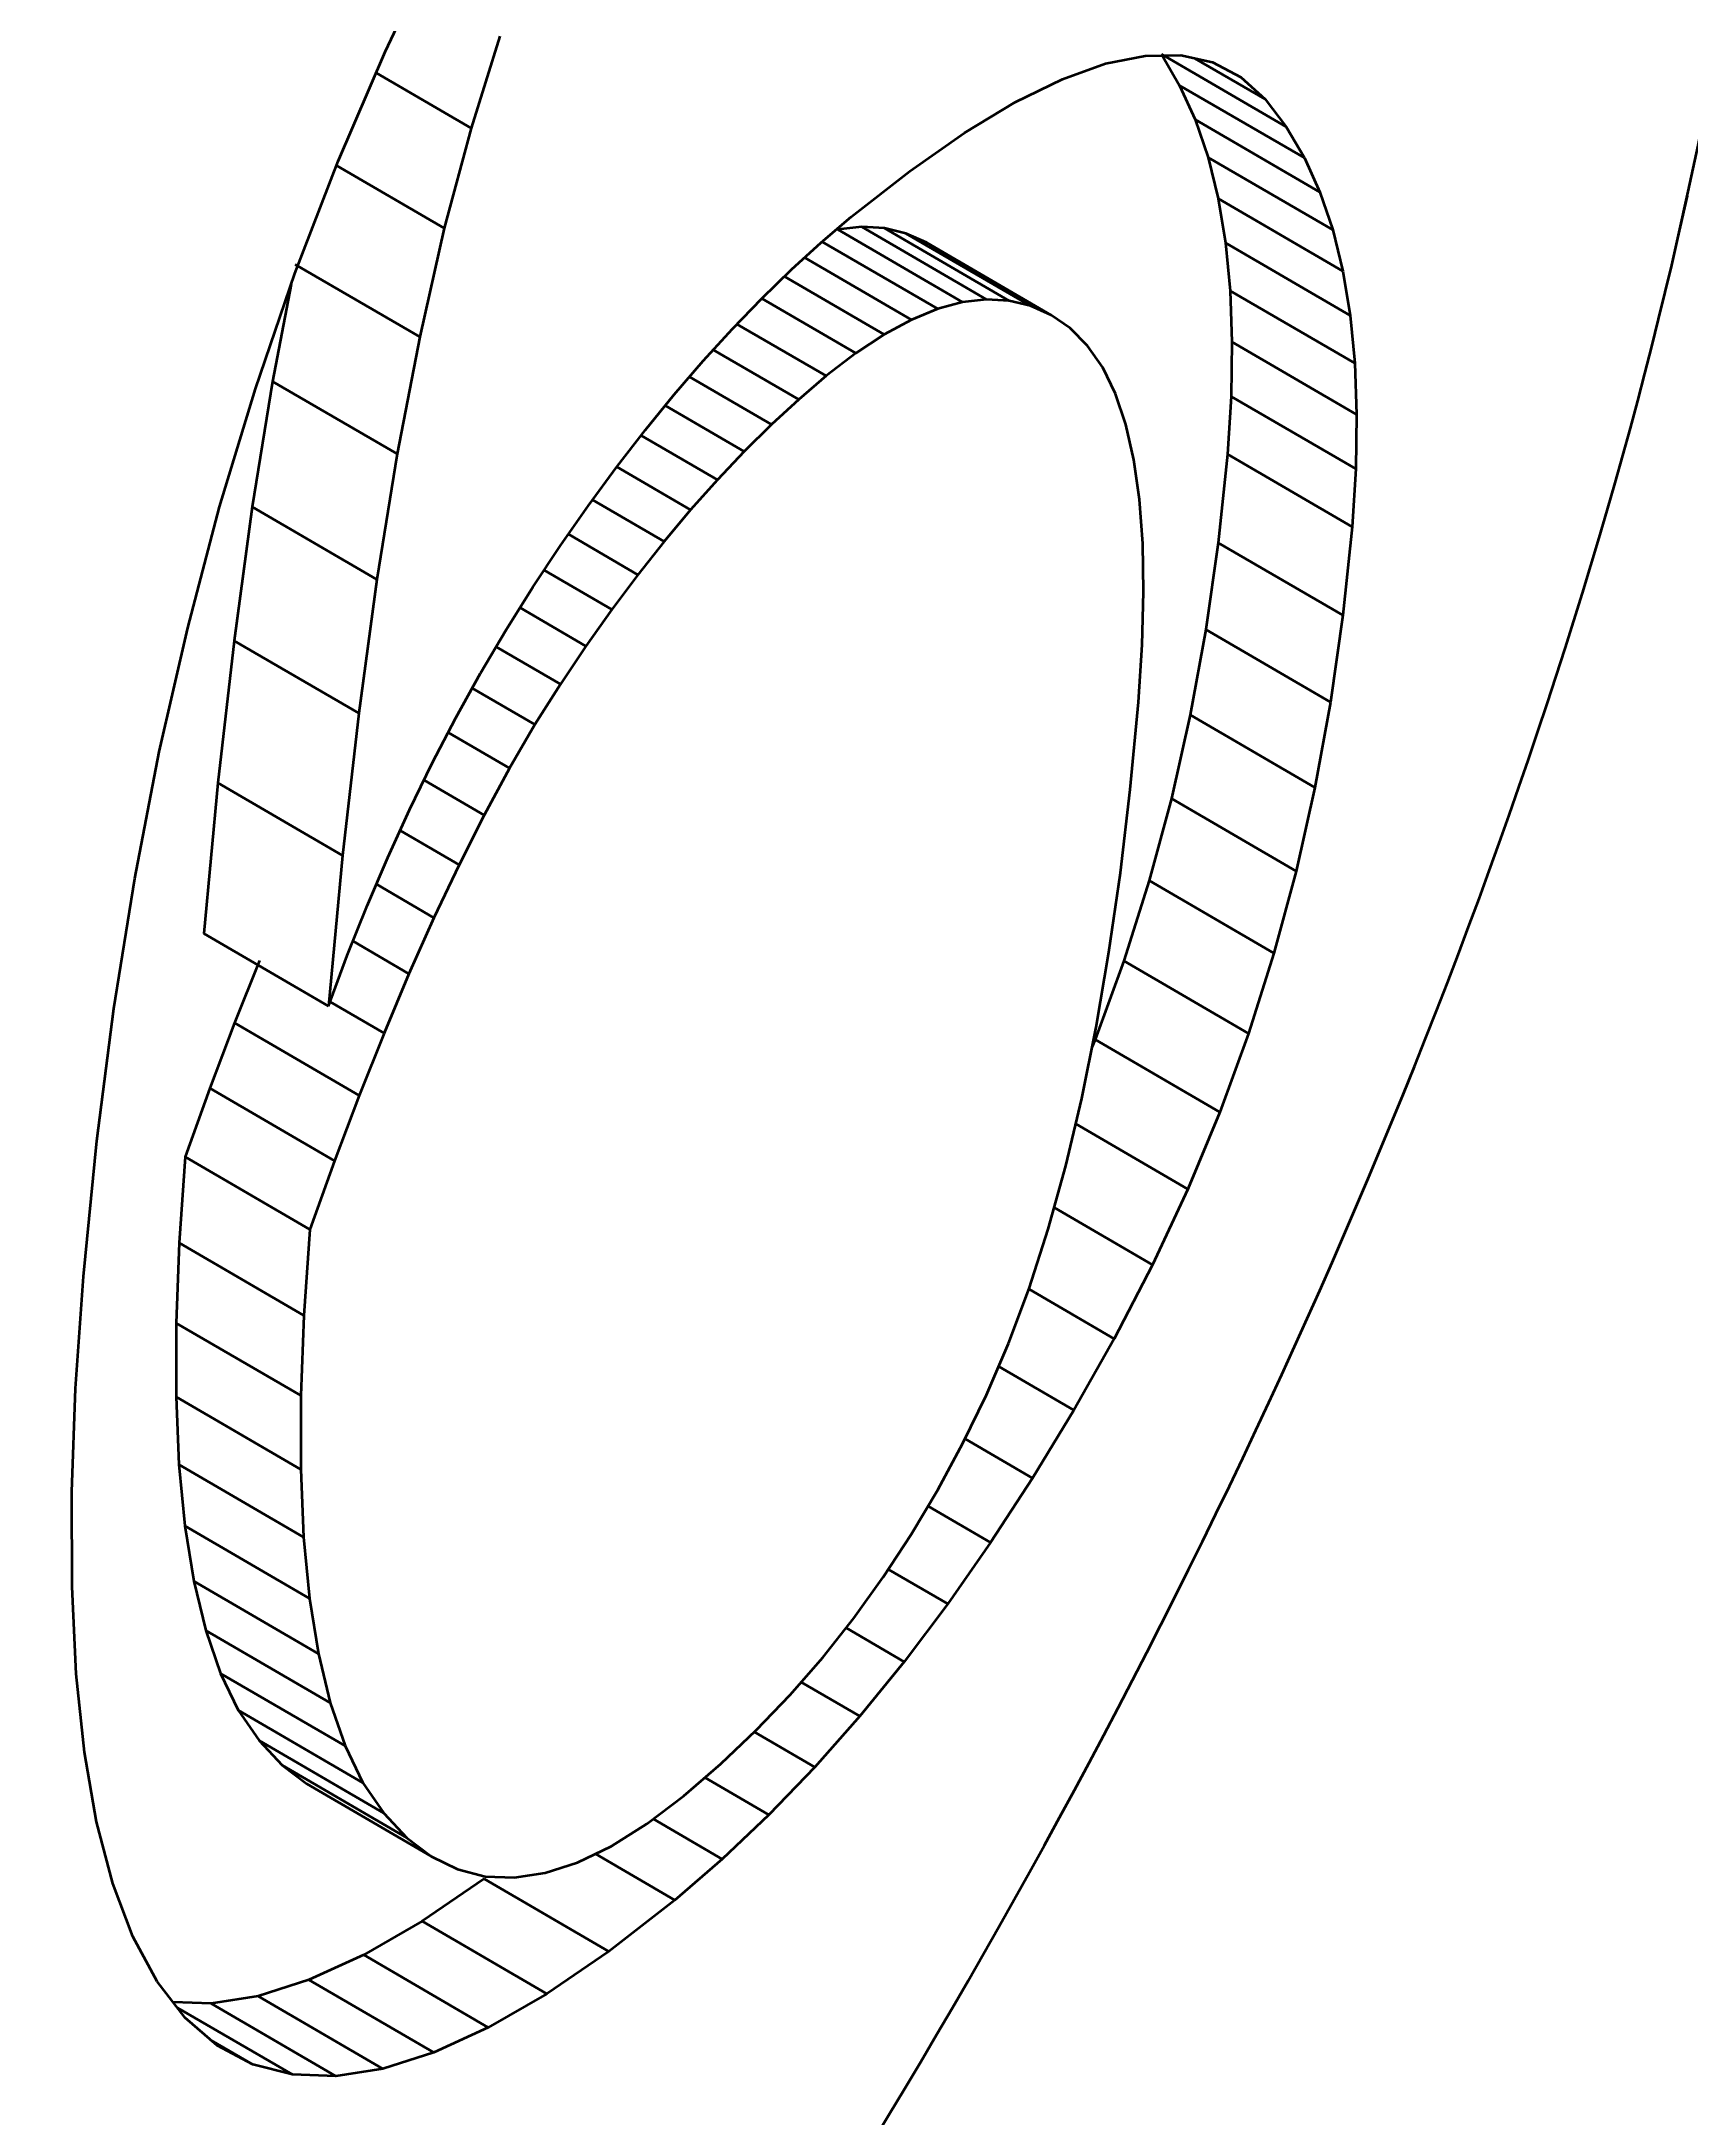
# Model space of a CAD drawing. Header units: millimetres. Extents: x 5606 to 13175, y -3239 to -2051.
# Drawn here: x 6967.865 to 6970.453, y -2734.558 to -2731.299 of the extents above; entities that cross this region are included whole.
import ezdxf

# ---------------------------------------------------------------- set-up
doc = ezdxf.new("R2010")
doc.units = ezdxf.units.MM
doc.layers.add('word_dim', color=253, linetype='Continuous')
doc.styles.get("Standard").update_dxf_attribs({"font": 'romans.shx', "bigfont": 'bigfont.shx'})
doc.dimstyles.new('RS1-4', dxfattribs={"dimscale": 4, "dimtxt": 3.5, "dimasz": 3, "dimexe": 1, "dimexo": 0, "dimgap": 1, "dimtad": 3, "dimdsep": 46, "dimtxsty": 'Standard', "dimblk1": 'OPEN', "dimblk2": 'OPEN', "dimsah": 1, "dimcen": 0, "dimclrd": 256, "dimclre": 256, "dimclrt": 3, "dimadec": 0, "dimazin": 0, "dimtfac": 1, "dimtmove": 0, "dimatfit": 3, "dimldrblk": 'OPEN', "dimfxl": 0, "dimtolj": 1, "dimtzin": 0, "dimarcsym": 0})

# ---------------------------------------------------------------- blocks, each defined once
blk = doc.blocks.new('A$C25B35021')
at = {"color": 7, "lineweight": 35, "ltscale": 0.004594}
blk.add_line((43.2828, -82.2444), (43.3615, -82.0784), dxfattribs=at)
at = {"color": 7, "lineweight": 35, "ltscale": 0.003784}
blk.add_line((43.463, -82.2199), (43.4178, -82.3644), dxfattribs=at)
at = {"color": 7, "lineweight": 35, "ltscale": 0.004682}
blk.add_line((43.2089, -82.4165), (43.2828, -82.2444), dxfattribs=at)
at = {"color": 7, "lineweight": 35, "ltscale": 0.001806}
for p, q in [((44.3474, -82.2876), (44.4154, -82.2632)), ((42.9683, -85.3356), (42.9242, -85.2785))]:
    blk.add_line(p, q, dxfattribs=at)
at = {"color": 7, "lineweight": 35, "ltscale": 0.001582}
blk.add_line((44.4154, -82.2632), (44.4774, -82.2507), dxfattribs=at)
at = {"color": 7, "lineweight": 35, "ltscale": 0.001404}
blk.add_line((44.4774, -82.2507), (44.5335, -82.25), dxfattribs=at)
at = {"color": 7, "lineweight": 35, "ltscale": 0.005668}
for p, q in [((44.6991, -82.3626), (44.5031, -82.2485)), ((44.7724, -82.5247), (44.5765, -82.4106)), ((44.1906, -82.6383), (43.9947, -82.5242)), ((44.3296, -82.6586), (44.1336, -82.5444)), ((44.8099, -82.8147), (44.614, -82.7006)), ((43.3018, -82.8769), (43.1059, -82.7628)), ((44.8086, -82.9004), (44.6126, -82.7863)), ((43.2412, -83.2846), (43.0452, -83.1705)), ((43.1937, -83.745), (42.9978, -83.6309)), ((43.1643, -84.0961), (42.9683, -83.9819)), ((43.15, -84.4736), (42.9541, -84.3595)), ((43.1965, -84.8408), (43.0006, -84.7267)), ((43.3554, -85.0821), (43.1595, -84.968)), ((43.4449, -85.3512), (43.249, -85.237)), ((43.279, -85.4158), (43.0831, -85.3017))]:
    blk.add_line(p, q, dxfattribs=at)
at = {"color": 7, "lineweight": 35, "ltscale": 0.001415}
blk.add_line((44.5031, -82.2485), (44.5318, -82.2973), dxfattribs=at)
at = {"color": 7, "lineweight": 35, "ltscale": 0.001285}
blk.add_line((44.5335, -82.25), (44.5837, -82.2611), dxfattribs=at)
at = {"color": 7, "lineweight": 35, "ltscale": 0.003191}
blk.add_line((44.6661, -82.3191), (44.5557, -82.2549), dxfattribs=at)
at = {"color": 7, "lineweight": 35, "ltscale": 0.001244}
blk.add_line((44.5837, -82.2611), (44.6278, -82.2842), dxfattribs=at)
at = {"color": 7, "lineweight": 35, "ltscale": 0.004315}
blk.add_line((43.4178, -82.3644), (43.2686, -82.2775), dxfattribs=at)
at = {"color": 7, "lineweight": 35, "ltscale": 0.002063}
blk.add_line((44.2733, -82.324), (44.3474, -82.2876), dxfattribs=at)
at = {"color": 7, "lineweight": 35, "ltscale": 0.00567}
for p, q in [((44.7279, -82.4113), (44.5318, -82.2973)), ((44.2281, -82.6339), (44.0321, -82.5199)), ((43.3372, -82.6929), (43.1412, -82.5788)), ((44.8071, -82.7343), (44.611, -82.6202)), ((43.2699, -83.0741), (43.0738, -82.96)), ((44.64, -83.788), (44.4439, -83.6739)), ((44.5949, -83.9119), (44.3989, -83.7978)), ((43.1549, -84.2316), (42.9588, -84.1175)), ((43.2198, -84.9083), (43.0238, -84.7942)), ((43.6346, -85.2313), (43.4386, -85.1172)), ((43.5368, -85.2981), (43.3408, -85.184)), ((43.3591, -85.3904), (43.163, -85.2763))]:
    blk.add_line(p, q, dxfattribs=at)
at = {"color": 7, "lineweight": 35, "ltscale": 0.001481}
blk.add_line((44.5318, -82.2973), (44.5562, -82.3512), dxfattribs=at)
at = {"color": 7, "lineweight": 35, "ltscale": 0.001296}
blk.add_line((44.6278, -82.2842), (44.6661, -82.3191), dxfattribs=at)
at = {"color": 7, "lineweight": 35, "ltscale": 0.002331}
blk.add_line((44.1934, -82.3721), (44.2733, -82.324), dxfattribs=at)
at = {"color": 7, "lineweight": 35, "ltscale": 0.001364}
blk.add_line((44.6661, -82.3191), (44.6991, -82.3626), dxfattribs=at)
at = {"color": 7, "lineweight": 35, "ltscale": 0.004079}
blk.add_line((43.4178, -82.3644), (43.3758, -82.5221), dxfattribs=at)
at = {"color": 7, "lineweight": 35, "ltscale": 0.005671}
for p, q in [((44.7523, -82.4653), (44.5562, -82.3512)), ((44.7883, -82.5893), (44.5922, -82.4752)), ((44.2638, -82.6359), (44.0677, -82.5217)), ((44.2976, -82.6441), (44.1015, -82.53)), ((44.7999, -82.6592), (44.6038, -82.5451)), ((44.8028, -82.9914), (44.6068, -82.8773)), ((44.7885, -83.1306), (44.5925, -83.0165)), ((44.7691, -83.2672), (44.5731, -83.1531)), ((44.7445, -83.4012), (44.5484, -83.2871)), ((43.2159, -83.5082), (43.0199, -83.3941)), ((44.7148, -83.5327), (44.5188, -83.4186)), ((44.68, -83.6616), (44.484, -83.5475)), ((43.242, -83.8855), (43.046, -83.7713)), ((43.2031, -83.9883), (43.007, -83.8742)), ((43.1501, -84.3575), (42.9541, -84.2434)), ((43.1546, -84.58), (42.9586, -84.4659)), ((43.1639, -84.6766), (42.9679, -84.5625)), ((43.1779, -84.7636), (42.9819, -84.6495)), ((43.2479, -84.9661), (43.0518, -84.8519)), ((43.2806, -85.0141), (43.0846, -84.9)), ((43.3167, -85.0527), (43.1207, -84.9386)), ((43.205, -85.4274), (43.009, -85.3133))]:
    blk.add_line(p, q, dxfattribs=at)
at = {"color": 7, "lineweight": 35, "ltscale": 0.001568}
blk.add_line((44.5562, -82.3512), (44.5765, -82.4106), dxfattribs=at)
at = {"color": 7, "lineweight": 35, "ltscale": 0.001416}
blk.add_line((44.6991, -82.3626), (44.7279, -82.4113), dxfattribs=at)
at = {"color": 7, "lineweight": 35, "ltscale": 0.002621}
blk.add_line((44.1075, -82.4321), (44.1934, -82.3721), dxfattribs=at)
at = {"color": 7, "lineweight": 35, "ltscale": 0.004732}
blk.add_line((43.141, -82.5932), (43.2089, -82.4165), dxfattribs=at)
at = {"color": 7, "lineweight": 35, "ltscale": 0.004904}
blk.add_line((43.3758, -82.5221), (43.2063, -82.4234), dxfattribs=at)
at = {"color": 7, "lineweight": 35, "ltscale": 0.002917}
blk.add_line((44.0156, -82.504), (44.1075, -82.4321), dxfattribs=at)
at = {"color": 7, "lineweight": 35, "ltscale": 0.001662}
blk.add_line((44.5765, -82.4106), (44.5922, -82.4752), dxfattribs=at)
at = {"color": 7, "lineweight": 35, "ltscale": 0.001482}
blk.add_line((44.7279, -82.4113), (44.7523, -82.4653), dxfattribs=at)
at = {"color": 7, "lineweight": 35, "ltscale": 0.001566}
blk.add_line((44.7523, -82.4653), (44.7724, -82.5247), dxfattribs=at)
at = {"color": 7, "lineweight": 35, "ltscale": 0.001771}
for p, q in [((44.5922, -82.4752), (44.6038, -82.5451)), ((44.7883, -82.5893), (44.7999, -82.6592))]:
    blk.add_line(p, q, dxfattribs=at)
at = {"color": 7, "lineweight": 35, "ltscale": 0.001703}
blk.add_line((45.3151, -82.5376), (45.3303, -82.4711), dxfattribs=at)
at = {"color": 7, "lineweight": 35, "ltscale": 0.004378}
blk.add_line((43.3758, -82.5221), (43.3372, -82.6929), dxfattribs=at)
at = {"color": 7, "lineweight": 35, "ltscale": 0.001551}
blk.add_line((43.9683, -82.5443), (44.0156, -82.504), dxfattribs=at)
at = {"color": 7, "lineweight": 35, "ltscale": 0.000940101}
blk.add_line((44.0321, -82.5199), (43.9947, -82.5242), dxfattribs=at)
at = {"color": 7, "lineweight": 35, "ltscale": 0.000892368}
blk.add_line((44.0677, -82.5217), (44.0321, -82.5199), dxfattribs=at)
at = {"color": 7, "lineweight": 35, "ltscale": 0.000870073}
for p, q in [((44.1015, -82.53), (44.0677, -82.5217)), ((44.2976, -82.6441), (44.2638, -82.6359))]:
    blk.add_line(p, q, dxfattribs=at)
at = {"color": 7, "lineweight": 35, "ltscale": 0.000880321}
blk.add_line((44.1336, -82.5444), (44.1015, -82.53), dxfattribs=at)
at = {"color": 7, "lineweight": 35, "ltscale": 0.001663}
blk.add_line((44.7724, -82.5247), (44.7883, -82.5893), dxfattribs=at)
at = {"color": 7, "lineweight": 35, "ltscale": 0.001586}
blk.add_line((43.9215, -82.587), (43.9683, -82.5443), dxfattribs=at)
at = {"color": 7, "lineweight": 35, "ltscale": 0.005257}
blk.add_line((44.1514, -82.6489), (43.9697, -82.5431), dxfattribs=at)
at = {"color": 7, "lineweight": 35, "ltscale": 0.001888}
blk.add_line((44.6038, -82.5451), (44.611, -82.6202), dxfattribs=at)
at = {"color": 7, "lineweight": 35, "ltscale": 0.004789}
blk.add_line((43.0788, -82.7743), (43.141, -82.5932), dxfattribs=at)
at = {"color": 7, "lineweight": 35, "ltscale": 0.001626}
blk.add_line((43.8748, -82.6323), (43.9215, -82.587), dxfattribs=at)
at = {"color": 7, "lineweight": 35, "ltscale": 0.004541}
blk.add_line((44.0675, -82.689), (43.9105, -82.5977), dxfattribs=at)
at = {"color": 7, "lineweight": 35, "ltscale": 0.004862}
blk.add_line((44.1103, -82.6658), (43.9422, -82.568), dxfattribs=at)
at = {"color": 7, "lineweight": 35, "ltscale": 0.003896}
blk.add_line((43.1352, -82.6098), (43.1059, -82.7628), dxfattribs=at)
at = {"color": 7, "lineweight": 35, "ltscale": 0.002012}
for p, q in [((44.611, -82.6202), (44.614, -82.7006)), ((44.8071, -82.7343), (44.8099, -82.8147))]:
    blk.add_line(p, q, dxfattribs=at)
at = {"color": 7, "lineweight": 35, "ltscale": 0.001664}
blk.add_line((43.8286, -82.6802), (43.8748, -82.6323), dxfattribs=at)
at = {"color": 7, "lineweight": 35, "ltscale": 0.004283}
blk.add_line((44.0228, -82.7186), (43.8747, -82.6324), dxfattribs=at)
at = {"color": 7, "lineweight": 35, "ltscale": 0.001112}
blk.add_line((44.1514, -82.6489), (44.1103, -82.6658), dxfattribs=at)
at = {"color": 7, "lineweight": 35, "ltscale": 0.001015}
blk.add_line((44.1906, -82.6383), (44.1514, -82.6489), dxfattribs=at)
at = {"color": 7, "lineweight": 35, "ltscale": 0.000943133}
blk.add_line((44.2281, -82.6339), (44.1906, -82.6383), dxfattribs=at)
at = {"color": 7, "lineweight": 35, "ltscale": 0.000892409}
blk.add_line((44.2638, -82.6359), (44.2281, -82.6339), dxfattribs=at)
at = {"color": 7, "lineweight": 35, "ltscale": 0.00087754}
blk.add_line((44.3296, -82.6586), (44.2976, -82.6441), dxfattribs=at)
at = {"color": 7, "lineweight": 35, "ltscale": 0.000915497}
blk.add_line((44.3597, -82.6793), (44.3296, -82.6586), dxfattribs=at)
at = {"color": 7, "lineweight": 35, "ltscale": 0.001887}
blk.add_line((44.7999, -82.6592), (44.8071, -82.7343), dxfattribs=at)
at = {"color": 7, "lineweight": 35, "ltscale": 0.004685}
blk.add_line((43.3372, -82.6929), (43.3018, -82.8769), dxfattribs=at)
at = {"color": 7, "lineweight": 35, "ltscale": 0.001704}
for p, q in [((43.7827, -82.7306), (43.8286, -82.6802)), ((43.205, -85.4274), (43.1369, -85.4252))]:
    blk.add_line(p, q, dxfattribs=at)
at = {"color": 7, "lineweight": 35, "ltscale": 0.004061}
blk.add_line((43.9762, -82.7543), (43.8358, -82.6726), dxfattribs=at)
at = {"color": 7, "lineweight": 35, "ltscale": 0.001339}
blk.add_line((44.0675, -82.689), (44.0228, -82.7186), dxfattribs=at)
at = {"color": 7, "lineweight": 35, "ltscale": 0.001218}
blk.add_line((44.1103, -82.6658), (44.0675, -82.689), dxfattribs=at)
at = {"color": 7, "lineweight": 35, "ltscale": 0.000970524}
blk.add_line((44.3872, -82.7068), (44.3597, -82.6793), dxfattribs=at)
at = {"color": 7, "lineweight": 35, "ltscale": 0.003887}
blk.add_line((43.9329, -82.7913), (43.7985, -82.7131), dxfattribs=at)
at = {"color": 7, "lineweight": 35, "ltscale": 0.001469}
blk.add_line((44.0228, -82.7186), (43.9762, -82.7543), dxfattribs=at)
at = {"color": 7, "lineweight": 35, "ltscale": 0.001043}
blk.add_line((44.4108, -82.7411), (44.3872, -82.7068), dxfattribs=at)
at = {"color": 7, "lineweight": 35, "ltscale": 0.002143}
for p, q in [((44.614, -82.7006), (44.6126, -82.7863)), ((44.8099, -82.8147), (44.8086, -82.9004))]:
    blk.add_line(p, q, dxfattribs=at)
at = {"color": 7, "lineweight": 35, "ltscale": 0.001749}
blk.add_line((43.737, -82.7836), (43.7827, -82.7306), dxfattribs=at)
at = {"color": 7, "lineweight": 35, "ltscale": 0.003729}
blk.add_line((43.89, -82.8308), (43.7611, -82.7557), dxfattribs=at)
at = {"color": 7, "lineweight": 35, "ltscale": 0.001422}
blk.add_line((43.9762, -82.7543), (43.9329, -82.7913), dxfattribs=at)
at = {"color": 7, "lineweight": 35, "ltscale": 0.001149}
blk.add_line((44.4309, -82.7825), (44.4108, -82.7411), dxfattribs=at)
at = {"color": 7, "lineweight": 35, "ltscale": 0.004852}
blk.add_line((43.0225, -82.9601), (43.0788, -82.7743), dxfattribs=at)
at = {"color": 7, "lineweight": 35, "ltscale": 0.004996}
blk.add_line((43.1059, -82.7628), (43.0738, -82.96), dxfattribs=at)
at = {"color": 7, "lineweight": 35, "ltscale": 0.00179}
blk.add_line((43.6919, -82.8391), (43.737, -82.7836), dxfattribs=at)
at = {"color": 7, "lineweight": 35, "ltscale": 0.001459}
blk.add_line((43.9329, -82.7913), (43.89, -82.8308), dxfattribs=at)
at = {"color": 7, "lineweight": 35, "ltscale": 0.001274}
blk.add_line((44.4471, -82.8308), (44.4309, -82.7825), dxfattribs=at)
at = {"color": 7, "lineweight": 35, "ltscale": 0.002279}
blk.add_line((44.6126, -82.7863), (44.6068, -82.8773), dxfattribs=at)
at = {"color": 7, "lineweight": 35, "ltscale": 0.003588}
blk.add_line((43.8473, -82.8728), (43.7232, -82.8006), dxfattribs=at)
at = {"color": 7, "lineweight": 35, "ltscale": 0.001836}
blk.add_line((43.6469, -82.8972), (43.6919, -82.8391), dxfattribs=at)
at = {"color": 7, "lineweight": 35, "ltscale": 0.003467}
blk.add_line((43.805, -82.9174), (43.6851, -82.8477), dxfattribs=at)
at = {"color": 7, "lineweight": 35, "ltscale": 0.001499}
blk.add_line((43.89, -82.8308), (43.8473, -82.8728), dxfattribs=at)
at = {"color": 7, "lineweight": 35, "ltscale": 0.001418}
blk.add_line((44.4598, -82.8861), (44.4471, -82.8308), dxfattribs=at)
at = {"color": 7, "lineweight": 35, "ltscale": 0.004995}
blk.add_line((43.3018, -82.8769), (43.2699, -83.0741), dxfattribs=at)
at = {"color": 7, "lineweight": 35, "ltscale": 0.001535}
blk.add_line((43.8473, -82.8728), (43.805, -82.9174), dxfattribs=at)
at = {"color": 7, "lineweight": 35, "ltscale": 0.001573}
blk.add_line((44.4686, -82.9484), (44.4598, -82.8861), dxfattribs=at)
at = {"color": 7, "lineweight": 35, "ltscale": 0.003497}
for p, q in [((44.6068, -82.8773), (44.5925, -83.0165)), ((44.8028, -82.9914), (44.7885, -83.1306))]:
    blk.add_line(p, q, dxfattribs=at)
at = {"color": 7, "lineweight": 35, "ltscale": 0.001881}
blk.add_line((43.6024, -82.9578), (43.6469, -82.8972), dxfattribs=at)
at = {"color": 7, "lineweight": 35, "ltscale": 0.003355}
blk.add_line((43.763, -82.9646), (43.6471, -82.8971), dxfattribs=at)
at = {"color": 7, "lineweight": 35, "ltscale": 0.00158}
blk.add_line((43.805, -82.9174), (43.763, -82.9646), dxfattribs=at)
at = {"color": 7, "lineweight": 35, "ltscale": 0.00228}
blk.add_line((44.8086, -82.9004), (44.8028, -82.9914), dxfattribs=at)
at = {"color": 7, "lineweight": 35, "ltscale": 0.003252}
blk.add_line((43.7214, -83.0144), (43.609, -82.9489), dxfattribs=at)
at = {"color": 7, "lineweight": 35, "ltscale": 0.001736}
blk.add_line((44.4737, -83.0176), (44.4686, -82.9484), dxfattribs=at)
at = {"color": 7, "lineweight": 35, "ltscale": 0.00492}
blk.add_line((42.9723, -83.1503), (43.0225, -82.9601), dxfattribs=at)
at = {"color": 7, "lineweight": 35, "ltscale": 0.005309}
blk.add_line((43.0738, -82.96), (43.0452, -83.1705), dxfattribs=at)
at = {"color": 7, "lineweight": 35, "ltscale": 0.001927}
blk.add_line((43.5582, -83.021), (43.6024, -82.9578), dxfattribs=at)
at = {"color": 7, "lineweight": 35, "ltscale": 0.001621}
blk.add_line((43.763, -82.9646), (43.7214, -83.0144), dxfattribs=at)
at = {"color": 7, "lineweight": 35, "ltscale": 0.001959}
blk.add_line((43.5149, -83.0863), (43.5582, -83.021), dxfattribs=at)
at = {"color": 7, "lineweight": 35, "ltscale": 0.003164}
blk.add_line((43.6801, -83.0667), (43.5708, -83.003), dxfattribs=at)
at = {"color": 7, "lineweight": 35, "ltscale": 0.001666}
blk.add_line((43.7214, -83.0144), (43.6801, -83.0667), dxfattribs=at)
at = {"color": 7, "lineweight": 35, "ltscale": 0.001904}
blk.add_line((44.4752, -83.0937), (44.4737, -83.0176), dxfattribs=at)
at = {"color": 7, "lineweight": 35, "ltscale": 0.003449}
for p, q in [((44.5925, -83.0165), (44.5731, -83.1531)), ((44.7885, -83.1306), (44.7691, -83.2672))]:
    blk.add_line(p, q, dxfattribs=at)
at = {"color": 7, "lineweight": 35, "ltscale": 0.00531}
blk.add_line((43.2699, -83.0741), (43.2412, -83.2846), dxfattribs=at)
at = {"color": 7, "lineweight": 35, "ltscale": 0.00197}
blk.add_line((43.4731, -83.1532), (43.5149, -83.0863), dxfattribs=at)
at = {"color": 7, "lineweight": 35, "ltscale": 0.00308}
blk.add_line((43.6391, -83.1215), (43.5327, -83.0595), dxfattribs=at)
at = {"color": 7, "lineweight": 35, "ltscale": 0.001712}
blk.add_line((43.6801, -83.0667), (43.6391, -83.1215), dxfattribs=at)
at = {"color": 7, "lineweight": 35, "ltscale": 0.003002}
for p, q in [((43.5985, -83.1789), (43.4947, -83.1185)), ((44.4005, -83.7784), (44.4207, -83.66))]:
    blk.add_line(p, q, dxfattribs=at)
at = {"color": 7, "lineweight": 35, "ltscale": 0.002081}
blk.add_line((44.4729, -83.1769), (44.4752, -83.0937), dxfattribs=at)
at = {"color": 7, "lineweight": 35, "ltscale": 0.004998}
blk.add_line((42.9277, -83.3452), (42.9723, -83.1503), dxfattribs=at)
at = {"color": 7, "lineweight": 35, "ltscale": 0.001758}
blk.add_line((43.6391, -83.1215), (43.5985, -83.1789), dxfattribs=at)
at = {"color": 7, "lineweight": 35, "ltscale": 0.005626}
for p, q in [((43.0452, -83.1705), (43.0199, -83.3941)), ((43.2412, -83.2846), (43.2159, -83.5082))]:
    blk.add_line(p, q, dxfattribs=at)
at = {"color": 7, "lineweight": 35, "ltscale": 0.001986}
for p, q in [((43.4328, -83.2216), (43.4731, -83.1532)), ((43.1779, -84.7636), (43.1965, -84.8408))]:
    blk.add_line(p, q, dxfattribs=at)
at = {"color": 7, "lineweight": 35, "ltscale": 0.002923}
blk.add_line((43.5583, -83.2389), (43.4572, -83.1801), dxfattribs=at)
at = {"color": 7, "lineweight": 35, "ltscale": 0.001804}
blk.add_line((43.5985, -83.1789), (43.5583, -83.2389), dxfattribs=at)
at = {"color": 7, "lineweight": 35, "ltscale": 0.002259}
blk.add_line((44.4669, -83.2671), (44.4729, -83.1769), dxfattribs=at)
at = {"color": 7, "lineweight": 35, "ltscale": 0.003407}
for p, q in [((44.5731, -83.1531), (44.5484, -83.2871)), ((44.7691, -83.2672), (44.7445, -83.4012))]:
    blk.add_line(p, q, dxfattribs=at)
at = {"color": 7, "lineweight": 35, "ltscale": 0.002}
blk.add_line((43.3941, -83.2916), (43.4328, -83.2216), dxfattribs=at)
at = {"color": 7, "lineweight": 35, "ltscale": 0.002849}
blk.add_line((43.5183, -83.3025), (43.4198, -83.2452), dxfattribs=at)
at = {"color": 7, "lineweight": 35, "ltscale": 0.00188}
blk.add_line((43.5583, -83.2389), (43.5183, -83.3025), dxfattribs=at)
at = {"color": 7, "lineweight": 35, "ltscale": 0.003447}
blk.add_line((44.4539, -83.4043), (44.4669, -83.2671), dxfattribs=at)
at = {"color": 7, "lineweight": 35, "ltscale": 0.002017}
blk.add_line((43.3569, -83.3632), (43.3941, -83.2916), dxfattribs=at)
at = {"color": 7, "lineweight": 35, "ltscale": 0.002789}
blk.add_line((43.4784, -83.3711), (43.3819, -83.315), dxfattribs=at)
at = {"color": 7, "lineweight": 35, "ltscale": 0.001984}
blk.add_line((43.5183, -83.3025), (43.4784, -83.3711), dxfattribs=at)
at = {"color": 7, "lineweight": 35, "ltscale": 0.003369}
for p, q in [((44.5484, -83.2871), (44.5188, -83.4186)), ((44.7445, -83.4012), (44.7148, -83.5327))]:
    blk.add_line(p, q, dxfattribs=at)
at = {"color": 7, "lineweight": 35, "ltscale": 0.005078}
blk.add_line((42.889, -83.5446), (42.9277, -83.3452), dxfattribs=at)
at = {"color": 7, "lineweight": 35, "ltscale": 0.002036}
blk.add_line((43.3212, -83.4364), (43.3569, -83.3632), dxfattribs=at)
at = {"color": 7, "lineweight": 35, "ltscale": 0.002089}
blk.add_line((43.4784, -83.3711), (43.4386, -83.4446), dxfattribs=at)
at = {"color": 7, "lineweight": 35, "ltscale": 0.005947}
for p, q in [((43.0199, -83.3941), (42.9978, -83.6309)), ((43.2159, -83.5082), (43.1937, -83.745))]:
    blk.add_line(p, q, dxfattribs=at)
at = {"color": 7, "lineweight": 35, "ltscale": 0.002733}
blk.add_line((43.4386, -83.4446), (43.3441, -83.3896), dxfattribs=at)
at = {"color": 7, "lineweight": 35, "ltscale": 0.003296}
blk.add_line((44.4386, -83.5353), (44.4539, -83.4043), dxfattribs=at)
at = {"color": 7, "lineweight": 35, "ltscale": 0.002055}
blk.add_line((43.2871, -83.5112), (43.3212, -83.4364), dxfattribs=at)
at = {"color": 7, "lineweight": 35, "ltscale": 0.002195}
blk.add_line((43.4386, -83.4446), (43.399, -83.523), dxfattribs=at)
at = {"color": 7, "lineweight": 35, "ltscale": 0.003339}
for p, q in [((44.5188, -83.4186), (44.484, -83.5475)), ((44.7148, -83.5327), (44.68, -83.6616))]:
    blk.add_line(p, q, dxfattribs=at)
at = {"color": 7, "lineweight": 35, "ltscale": 0.00268}
blk.add_line((43.399, -83.523), (43.3064, -83.469), dxfattribs=at)
at = {"color": 7, "lineweight": 35, "ltscale": 0.002076}
blk.add_line((43.2545, -83.5875), (43.2871, -83.5112), dxfattribs=at)
at = {"color": 7, "lineweight": 35, "ltscale": 0.002305}
blk.add_line((43.399, -83.523), (43.3595, -83.6062), dxfattribs=at)
at = {"color": 7, "lineweight": 35, "ltscale": 0.003149}
for p, q in [((44.4207, -83.66), (44.4386, -83.5353)), ((42.9588, -84.1175), (42.9541, -84.2434)), ((43.1549, -84.2316), (43.1501, -84.3575))]:
    blk.add_line(p, q, dxfattribs=at)
at = {"color": 7, "lineweight": 35, "ltscale": 0.005163}
blk.add_line((42.8563, -83.7486), (42.889, -83.5446), dxfattribs=at)
at = {"color": 7, "lineweight": 35, "ltscale": 0.002617}
blk.add_line((43.3595, -83.6062), (43.269, -83.5535), dxfattribs=at)
at = {"color": 7, "lineweight": 35, "ltscale": 0.003315}
blk.add_line((44.484, -83.5475), (44.4439, -83.6739), dxfattribs=at)
at = {"color": 7, "lineweight": 35, "ltscale": 0.002098}
blk.add_line((43.2233, -83.6655), (43.2545, -83.5875), dxfattribs=at)
at = {"color": 7, "lineweight": 35, "ltscale": 0.002413}
blk.add_line((43.3595, -83.6062), (43.3202, -83.6944), dxfattribs=at)
at = {"color": 7, "lineweight": 35, "ltscale": 0.002637}
blk.add_line((43.085, -83.6734), (43.046, -83.7713), dxfattribs=at)
at = {"color": 7, "lineweight": 35, "ltscale": 0.002123}
blk.add_line((43.1937, -83.745), (43.2233, -83.6655), dxfattribs=at)
at = {"color": 7, "lineweight": 35, "ltscale": 0.002543}
blk.add_line((43.3202, -83.6944), (43.2323, -83.6432), dxfattribs=at)
at = {"color": 7, "lineweight": 35, "ltscale": 0.003295}
for p, q in [((44.4439, -83.6739), (44.3989, -83.7978)), ((44.64, -83.788), (44.5949, -83.9119))]:
    blk.add_line(p, q, dxfattribs=at)
at = {"color": 7, "lineweight": 35, "ltscale": 0.003314}
blk.add_line((44.68, -83.6616), (44.64, -83.788), dxfattribs=at)
at = {"color": 7, "lineweight": 35, "ltscale": 0.002525}
blk.add_line((43.3202, -83.6944), (43.281, -83.7875), dxfattribs=at)
at = {"color": 7, "lineweight": 35, "ltscale": 0.002451}
blk.add_line((43.281, -83.7875), (43.1962, -83.7382), dxfattribs=at)
at = {"color": 7, "lineweight": 35, "ltscale": 0.005255}
blk.add_line((42.8294, -83.957), (42.8563, -83.7486), dxfattribs=at)
at = {"color": 7, "lineweight": 35, "ltscale": 0.002749}
for p, q in [((43.046, -83.7713), (43.007, -83.8742)), ((43.242, -83.8855), (43.2031, -83.9883))]:
    blk.add_line(p, q, dxfattribs=at)
at = {"color": 7, "lineweight": 35, "ltscale": 0.002635}
blk.add_line((43.281, -83.7875), (43.242, -83.8855), dxfattribs=at)
at = {"color": 7, "lineweight": 35, "ltscale": 0.002859}
blk.add_line((44.3778, -83.8905), (44.4005, -83.7784), dxfattribs=at)
at = {"color": 7, "lineweight": 35, "ltscale": 0.000302359}
blk.add_line((44.3989, -83.7978), (44.3942, -83.8089), dxfattribs=at)
at = {"color": 7, "lineweight": 35, "ltscale": 0.002862}
blk.add_line((43.007, -83.8742), (42.9683, -83.9819), dxfattribs=at)
at = {"color": 7, "lineweight": 35, "ltscale": 0.002717}
blk.add_line((44.3527, -83.9962), (44.3778, -83.8905), dxfattribs=at)
at = {"color": 7, "lineweight": 35, "ltscale": 0.005103}
blk.add_line((44.5448, -84.0331), (44.3684, -83.9304), dxfattribs=at)
at = {"color": 7, "lineweight": 35, "ltscale": 0.003281}
blk.add_line((44.5949, -83.9119), (44.5448, -84.0331), dxfattribs=at)
at = {"color": 7, "lineweight": 35, "ltscale": 0.005352}
blk.add_line((42.8084, -84.1701), (42.8294, -83.957), dxfattribs=at)
at = {"color": 7, "lineweight": 35, "ltscale": 0.003398}
blk.add_line((42.9683, -83.9819), (42.9588, -84.1175), dxfattribs=at)
at = {"color": 7, "lineweight": 35, "ltscale": 0.002863}
blk.add_line((43.2031, -83.9883), (43.1643, -84.0961), dxfattribs=at)
at = {"color": 7, "lineweight": 35, "ltscale": 0.002581}
blk.add_line((44.3253, -84.0958), (44.3527, -83.9962), dxfattribs=at)
at = {"color": 7, "lineweight": 35, "ltscale": 0.004477}
blk.add_line((44.4893, -84.1518), (44.3346, -84.0618), dxfattribs=at)
at = {"color": 7, "lineweight": 35, "ltscale": 0.003275}
blk.add_line((44.5448, -84.0331), (44.4893, -84.1518), dxfattribs=at)
at = {"color": 7, "lineweight": 35, "ltscale": 0.003397}
blk.add_line((43.1643, -84.0961), (43.1549, -84.2316), dxfattribs=at)
at = {"color": 7, "lineweight": 35, "ltscale": 0.002446}
blk.add_line((44.2954, -84.1889), (44.3253, -84.0958), dxfattribs=at)
at = {"color": 7, "lineweight": 35, "ltscale": 0.003274}
blk.add_line((44.4893, -84.1518), (44.4289, -84.268), dxfattribs=at)
at = {"color": 7, "lineweight": 35, "ltscale": 0.00441}
blk.add_line((42.7962, -84.3461), (42.8084, -84.1701), dxfattribs=at)
at = {"color": 7, "lineweight": 35, "ltscale": 0.002318}
blk.add_line((44.263, -84.2758), (44.2954, -84.1889), dxfattribs=at)
at = {"color": 7, "lineweight": 35, "ltscale": 0.003874}
blk.add_line((44.4289, -84.268), (44.295, -84.19), dxfattribs=at)
at = {"color": 7, "lineweight": 35, "ltscale": 0.002901}
for p, q in [((42.9541, -84.2434), (42.9541, -84.3595)), ((43.1501, -84.3575), (43.15, -84.4736))]:
    blk.add_line(p, q, dxfattribs=at)
at = {"color": 7, "lineweight": 35, "ltscale": 0.002194}
blk.add_line((44.2284, -84.3564), (44.263, -84.2758), dxfattribs=at)
at = {"color": 7, "lineweight": 35, "ltscale": 0.003225}
blk.add_line((44.4289, -84.268), (44.3653, -84.3803), dxfattribs=at)
at = {"color": 7, "lineweight": 35, "ltscale": 0.003408}
blk.add_line((44.3653, -84.3803), (44.2475, -84.3117), dxfattribs=at)
at = {"color": 7, "lineweight": 35, "ltscale": 0.004071}
blk.add_line((42.7904, -84.5088), (42.7962, -84.3461), dxfattribs=at)
at = {"color": 7, "lineweight": 35, "ltscale": 0.002114}
blk.add_line((44.1912, -84.4324), (44.2284, -84.3564), dxfattribs=at)
at = {"color": 7, "lineweight": 35, "ltscale": 0.002663}
for p, q in [((42.9541, -84.3595), (42.9586, -84.4659)), ((43.15, -84.4736), (43.1546, -84.58))]:
    blk.add_line(p, q, dxfattribs=at)
at = {"color": 7, "lineweight": 35, "ltscale": 0.003125}
blk.add_line((44.3653, -84.3803), (44.3005, -84.4872), dxfattribs=at)
at = {"color": 7, "lineweight": 35, "ltscale": 0.002078}
blk.add_line((44.1517, -84.5055), (44.1912, -84.4324), dxfattribs=at)
at = {"color": 7, "lineweight": 35, "ltscale": 0.003065}
blk.add_line((44.3005, -84.4872), (44.1945, -84.4255), dxfattribs=at)
at = {"color": 7, "lineweight": 35, "ltscale": 0.002427}
for p, q in [((42.9586, -84.4659), (42.9679, -84.5625)), ((43.1546, -84.58), (43.1639, -84.6766))]:
    blk.add_line(p, q, dxfattribs=at)
at = {"color": 7, "lineweight": 35, "ltscale": 0.003029}
blk.add_line((44.3005, -84.4872), (44.2345, -84.5887), dxfattribs=at)
at = {"color": 7, "lineweight": 35, "ltscale": 0.003739}
blk.add_line((42.7906, -84.6584), (42.7904, -84.5088), dxfattribs=at)
at = {"color": 7, "lineweight": 35, "ltscale": 0.002042}
blk.add_line((44.1099, -84.5757), (44.1517, -84.5055), dxfattribs=at)
at = {"color": 7, "lineweight": 35, "ltscale": 0.00284}
blk.add_line((44.2345, -84.5887), (44.1363, -84.5315), dxfattribs=at)
at = {"color": 7, "lineweight": 35, "ltscale": 0.002202}
for p, q in [((42.9679, -84.5625), (42.9819, -84.6495)), ((43.1639, -84.6766), (43.1779, -84.7636))]:
    blk.add_line(p, q, dxfattribs=at)
at = {"color": 7, "lineweight": 35, "ltscale": 0.002013}
blk.add_line((44.0659, -84.6431), (44.1099, -84.5757), dxfattribs=at)
at = {"color": 7, "lineweight": 35, "ltscale": 0.002934}
blk.add_line((44.2345, -84.5887), (44.1673, -84.685), dxfattribs=at)
at = {"color": 7, "lineweight": 35, "ltscale": 0.001987}
for p, q in [((42.9819, -84.6495), (43.0006, -84.7267)), ((44.0194, -84.7076), (44.0659, -84.6431))]:
    blk.add_line(p, q, dxfattribs=at)
at = {"color": 7, "lineweight": 35, "ltscale": 0.0027}
blk.add_line((44.1673, -84.685), (44.0739, -84.6307), dxfattribs=at)
at = {"color": 7, "lineweight": 35, "ltscale": 0.003414}
blk.add_line((42.7972, -84.7948), (42.7906, -84.6584), dxfattribs=at)
at = {"color": 7, "lineweight": 35, "ltscale": 0.001963}
blk.add_line((43.9707, -84.7692), (44.0194, -84.7076), dxfattribs=at)
at = {"color": 7, "lineweight": 35, "ltscale": 0.002846}
blk.add_line((44.1673, -84.685), (44.0988, -84.7759), dxfattribs=at)
at = {"color": 7, "lineweight": 35, "ltscale": 0.001784}
blk.add_line((43.0006, -84.7267), (43.0238, -84.7942), dxfattribs=at)
at = {"color": 7, "lineweight": 35, "ltscale": 0.002644}
blk.add_line((44.0988, -84.7759), (44.0074, -84.7227), dxfattribs=at)
at = {"color": 7, "lineweight": 35, "ltscale": 0.001947}
blk.add_line((43.9195, -84.8279), (43.9707, -84.7692), dxfattribs=at)
at = {"color": 7, "lineweight": 35, "ltscale": 0.00276}
blk.add_line((44.0988, -84.7759), (44.0291, -84.8615), dxfattribs=at)
at = {"color": 7, "lineweight": 35, "ltscale": 0.003095}
blk.add_line((42.8101, -84.9179), (42.7972, -84.7948), dxfattribs=at)
at = {"color": 7, "lineweight": 35, "ltscale": 0.001605}
blk.add_line((43.0238, -84.7942), (43.0518, -84.8519), dxfattribs=at)
at = {"color": 7, "lineweight": 35, "ltscale": 0.002666}
blk.add_line((44.0291, -84.8615), (43.937, -84.8078), dxfattribs=at)
at = {"color": 7, "lineweight": 35, "ltscale": 0.001785}
blk.add_line((43.1965, -84.8408), (43.2198, -84.9083), dxfattribs=at)
at = {"color": 7, "lineweight": 35, "ltscale": 0.001933}
blk.add_line((43.866, -84.8837), (43.9195, -84.8279), dxfattribs=at)
at = {"color": 7, "lineweight": 35, "ltscale": 0.001453}
for p, q in [((43.0518, -84.8519), (43.0846, -84.9)), ((43.2479, -84.9661), (43.2806, -85.0141))]:
    blk.add_line(p, q, dxfattribs=at)
at = {"color": 7, "lineweight": 35, "ltscale": 0.002676}
blk.add_line((44.0291, -84.8615), (43.9583, -84.9418), dxfattribs=at)
at = {"color": 7, "lineweight": 35, "ltscale": 0.001322}
for p, q in [((43.0846, -84.9), (43.1207, -84.9386)), ((43.2806, -85.0141), (43.3167, -85.0527))]:
    blk.add_line(p, q, dxfattribs=at)
at = {"color": 7, "lineweight": 35, "ltscale": 0.001606}
blk.add_line((43.2198, -84.9083), (43.2479, -84.9661), dxfattribs=at)
at = {"color": 7, "lineweight": 35, "ltscale": 0.001924}
blk.add_line((43.8103, -84.9367), (43.866, -84.8837), dxfattribs=at)
at = {"color": 7, "lineweight": 35, "ltscale": 0.002753}
blk.add_line((43.9583, -84.9418), (43.8631, -84.8864), dxfattribs=at)
at = {"color": 7, "lineweight": 35, "ltscale": 0.002791}
blk.add_line((42.8292, -85.0278), (42.8101, -84.9179), dxfattribs=at)
at = {"color": 7, "lineweight": 35, "ltscale": 0.001217}
blk.add_line((43.1207, -84.9386), (43.1595, -84.968), dxfattribs=at)
at = {"color": 7, "lineweight": 35, "ltscale": 0.001918}
blk.add_line((43.7522, -84.9868), (43.8103, -84.9367), dxfattribs=at)
at = {"color": 7, "lineweight": 35, "ltscale": 0.0026}
blk.add_line((43.9583, -84.9418), (43.8862, -85.0167), dxfattribs=at)
at = {"color": 7, "lineweight": 35, "ltscale": 0.002913}
blk.add_line((43.8862, -85.0167), (43.7855, -84.9581), dxfattribs=at)
at = {"color": 7, "lineweight": 35, "ltscale": 0.001823}
blk.add_line((43.6941, -85.0308), (43.7522, -84.9868), dxfattribs=at)
at = {"color": 7, "lineweight": 35, "ltscale": 0.0025}
blk.add_line((42.8546, -85.1246), (42.8292, -85.0278), dxfattribs=at)
at = {"color": 7, "lineweight": 35, "ltscale": 0.001642}
blk.add_line((43.6384, -85.0657), (43.6941, -85.0308), dxfattribs=at)
at = {"color": 7, "lineweight": 35, "ltscale": 0.00314}
blk.add_line((43.8128, -85.0863), (43.7043, -85.0231), dxfattribs=at)
at = {"color": 7, "lineweight": 35, "ltscale": 0.002528}
blk.add_line((43.8862, -85.0167), (43.8128, -85.0863), dxfattribs=at)
at = {"color": 7, "lineweight": 35, "ltscale": 0.001215}
blk.add_line((43.3167, -85.0527), (43.3554, -85.0821), dxfattribs=at)
at = {"color": 7, "lineweight": 35, "ltscale": 0.001478}
blk.add_line((43.5852, -85.0914), (43.6384, -85.0657), dxfattribs=at)
at = {"color": 7, "lineweight": 35, "ltscale": 0.001146}
blk.add_line((43.3554, -85.0821), (43.3966, -85.1023), dxfattribs=at)
at = {"color": 7, "lineweight": 35, "ltscale": 0.001121}
blk.add_line((43.3966, -85.1023), (43.44, -85.1134), dxfattribs=at)
at = {"color": 7, "lineweight": 35, "ltscale": 0.001222}
blk.add_line((43.486, -85.1152), (43.5344, -85.1079), dxfattribs=at)
at = {"color": 7, "lineweight": 35, "ltscale": 0.001335}
blk.add_line((43.5344, -85.1079), (43.5852, -85.0914), dxfattribs=at)
at = {"color": 7, "lineweight": 35, "ltscale": 0.003617}
blk.add_line((43.7384, -85.1506), (43.6134, -85.0778), dxfattribs=at)
at = {"color": 7, "lineweight": 35, "ltscale": 0.00246}
blk.add_line((43.8128, -85.0863), (43.7384, -85.1506), dxfattribs=at)
at = {"color": 7, "lineweight": 35, "ltscale": 0.002235}
blk.add_line((42.8863, -85.2081), (42.8546, -85.1246), dxfattribs=at)
at = {"color": 7, "lineweight": 35, "ltscale": 0.002961}
for p, q in [((43.4386, -85.1172), (43.3408, -85.184)), ((43.6346, -85.2313), (43.5368, -85.2981))]:
    blk.add_line(p, q, dxfattribs=at)
at = {"color": 7, "lineweight": 35, "ltscale": 0.001151}
blk.add_line((43.44, -85.1134), (43.486, -85.1152), dxfattribs=at)
at = {"color": 7, "lineweight": 35, "ltscale": 0.003286}
blk.add_line((43.7384, -85.1506), (43.6346, -85.2313), dxfattribs=at)
at = {"color": 7, "lineweight": 35, "ltscale": 0.00265}
blk.add_line((43.3408, -85.184), (43.249, -85.237), dxfattribs=at)
at = {"color": 7, "lineweight": 35, "ltscale": 0.001997}
blk.add_line((42.9242, -85.2785), (42.8863, -85.2081), dxfattribs=at)
at = {"color": 7, "lineweight": 35, "ltscale": 0.002362}
blk.add_line((43.249, -85.237), (43.163, -85.2763), dxfattribs=at)
at = {"color": 7, "lineweight": 35, "ltscale": 0.001875}
blk.add_line((43.0831, -85.3017), (43.009, -85.3133), dxfattribs=at)
at = {"color": 7, "lineweight": 35, "ltscale": 0.002097}
blk.add_line((43.163, -85.2763), (43.0831, -85.3017), dxfattribs=at)
at = {"color": 7, "lineweight": 35, "ltscale": 0.002653}
blk.add_line((43.5368, -85.2981), (43.4449, -85.3512), dxfattribs=at)
at = {"color": 7, "lineweight": 35, "ltscale": 0.001487}
blk.add_line((43.009, -85.3133), (42.9495, -85.3114), dxfattribs=at)
at = {"color": 7, "lineweight": 35, "ltscale": 0.005229}
blk.add_line((43.1369, -85.4252), (42.9561, -85.32), dxfattribs=at)
at = {"color": 7, "lineweight": 35, "ltscale": 0.001665}
blk.add_line((43.0186, -85.3793), (42.9683, -85.3356), dxfattribs=at)
at = {"color": 7, "lineweight": 35, "ltscale": 0.002359}
blk.add_line((43.4449, -85.3512), (43.3591, -85.3904), dxfattribs=at)
at = {"color": 7, "lineweight": 35, "ltscale": 0.001914}
blk.add_line((43.0748, -85.4092), (43.0086, -85.3707), dxfattribs=at)
at = {"color": 7, "lineweight": 35, "ltscale": 0.00159}
blk.add_line((43.0748, -85.4092), (43.0186, -85.3793), dxfattribs=at)
at = {"color": 7, "lineweight": 35, "ltscale": 0.002101}
blk.add_line((43.3591, -85.3904), (43.279, -85.4158), dxfattribs=at)
at = {"color": 7, "lineweight": 35, "ltscale": 0.001604}
blk.add_line((43.1369, -85.4252), (43.0748, -85.4092), dxfattribs=at)
at = {"color": 7, "lineweight": 35, "ltscale": 0.001872}
blk.add_line((43.279, -85.4158), (43.205, -85.4274), dxfattribs=at)
at = {"color": 7, "lineweight": 35}
for start_param, end_param in [(5.350622, 8.699997), (4.074143, 5.350622)]:
    blk.add_ellipse((42.3568, -84.2623), major_axis=(2.5153, 4.3213), ratio=0.420639, start_param=start_param, end_param=end_param, dxfattribs=at)
blk = doc.blocks.new('aa1')
for p, q in [((-0.4, 0.06667), (0, 0)), ((0, 0), (-1, 0)), ((-0.4, -0.06667), (0, 0))]:
    blk.add_line(p, q)
blk = doc.blocks.new('aa2')
blk.add_circle((0, 0), 1)
blk = doc.blocks.new('*D276')
at = {"layer": 'DEFPOINTS', "color": 0, "linetype": 'Continuous', "ltscale": 2}
for p in [(6951.7817, -2726.9583), (7063.084, -2915.3115), (7063.084, -2915.3115)]:
    blk.add_point(p, dxfattribs=at)
at = {"layer": 'word_dim', "linetype": 'Continuous', "lineweight": -2, "ltscale": 2}
blk.add_line((6967.0438, -2752.786), (7047.8218, -2889.4839), dxfattribs=at)
at = {"layer": 'word_dim', "linetype": 'Continuous', "lineweight": -2, "ltscale": 2, "xscale": 30, "yscale": 30, "zscale": 30}
for name, p, rotation in [('aa1', (6951.7817, -2726.9583), 120.5798431427092), ('aa2', (7063.084, -2915.3115), 300.5798431427091)]:
    blk.add_blockref(name, p, dxfattribs=dict(at, rotation=rotation))
at = {"layer": 'word_dim', "color": 3, "linetype": 'Continuous', "ltscale": 2, "insert": (7007.4328, -2821.1349), "char_height": 0.000004, "attachment_point": 5, "rotation": 300.5798}
blk.add_mtext('\\A1;218.78', dxfattribs=at)
blk = doc.blocks.new('_Open')
at = {"color": 0, "lineweight": -2}
for p, q in [((-1, 0.16667), (0, 0)), ((-1, -0.16667), (0, 0)), ((0, 0), (-1, 0))]:
    blk.add_line(p, q, dxfattribs=at)

msp = doc.modelspace()

# ---------------------------------------------------------------- block references
at = {"layer": 'word_dim', "linetype": 'Continuous', "ltscale": 2}
msp.add_blockref('A$C25B35021', (6925.123, -2649.0704), dxfattribs=at)

# ---------------------------------------------------------------- dimensions: what is measured, and where the dimension line sits
at = {"layer": 'word_dim', "color": 3, "linetype": 'Continuous', "ltscale": 2}
dim = msp.add_aligned_dim(p1=(6951.7817, -2726.9583), p2=(7063.084, -2915.3115), distance=0, dimstyle='RS1-4', override={"dimtxt": 1e-06, "dimasz": 7.5, "dimgap": 0, "dimblk1": 'aa1', "dimblk2": 'aa2', "dimse1": 1, "dimse2": 1}, dxfattribs=at)
dim.commit()
dim.dimension.update_dxf_attribs({"geometry": '*D276', "text_midpoint": (7007.4328, -2821.1349)})

doc.saveas('drawing.dxf')
